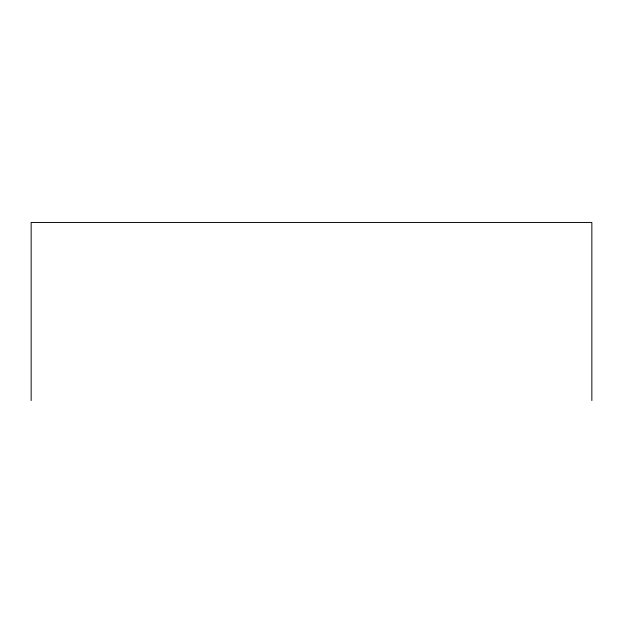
<?xml version="1.0" encoding="UTF-8"?>
<svg xmlns="http://www.w3.org/2000/svg" width="623" height="623" viewBox="0 0 623 623"><rect width="100%" height="100%" fill="white"/><g stroke="black" fill="none" stroke-linecap="round" stroke-linejoin="round"><path stroke-width="0.93" d="M591.85 400.542L591.85 222.458L31.15 222.458L31.15 400.542"/></g></svg>
